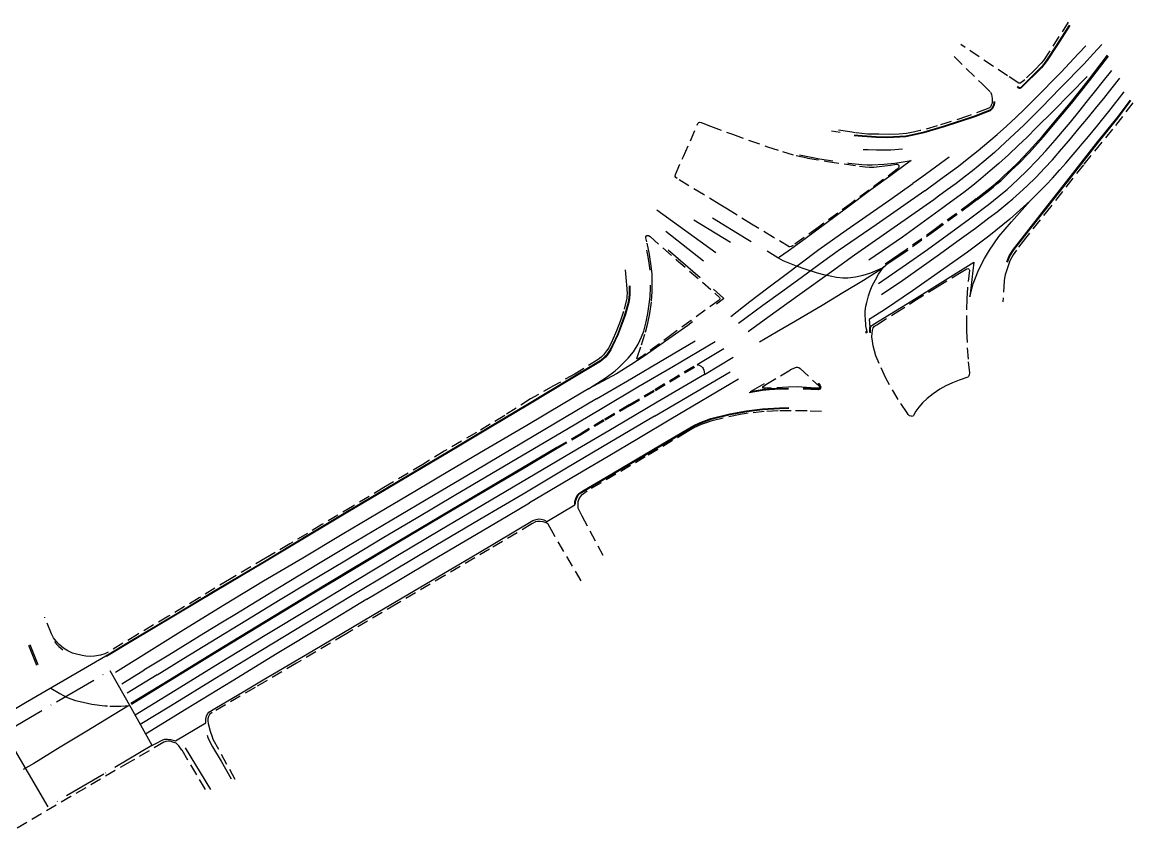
# Model space of a CAD drawing. Header units: millimetres. Extents: x 391363 to 392593, y 282975 to 284720.
# Drawn here: x 391661.4 to 391971.3, y 284494.5 to 284720.2 of the extents above; entities that cross this region are included whole.
import ezdxf

# ---------------------------------------------------------------- set-up
doc = ezdxf.new("R2010")
doc.units = ezdxf.units.MM
doc.linetypes.add('ACAD_ISO10W100', pattern=[18, 12, -3, 0, -3])
doc.linetypes.add('HIDDEN2', pattern=[4.7625, 3.175, -1.5875])
for name, color, linetype in [('가상선', 6, 'ACAD_ISO10W100'), ('도로경계', 6, 'HIDDEN2'), ('차선_겹선(1)', 1, 'Continuous'), ('차선_겹선(3)', 1, 'Continuous'), ('차선_겹선(4)', 1, 'HIDDEN2'), ('차선_실선', 1, 'Continuous'), ('차선_점선', 2, 'Continuous')]:
    doc.layers.add(name, color=color, linetype=linetype)

msp = doc.modelspace()

# ---------------------------------------------------------------- linework, layer by layer
at = {"layer": '가상선'}
msp.add_polyline3d([(391656.53, 284521.97, 9.31), (391671.01, 284530.5, 9.39), (391685.92, 284539.21, 9.04), (391691.71, 284528.9, 9.12), (391697.63, 284518.34, 8.91), (391684.17, 284510.34, 8.97), (391668.69, 284501.24, 9.05), (391663.18, 284510.58, 9.47)], close=True, dxfattribs=at)
at = {"layer": '도로경계'}
for points in [[(391953.26, 284720.17, 6.89), (391946.31, 284709.47, 6.64), (391945.72, 284708.76, 6.66), (391943.88, 284706.85, 6.85), (391941.1, 284704.08, 6.84), (391940.06, 284703.26, 6.84), (391939.93, 284703.18, 6.84), (391939.72, 284703.16, 6.84), (391939.43, 284703.16, 6.84), (391936.32, 284705.19, 6.84), (391923.28, 284713.93, 7.18)], [(391921.41, 284710.6, 7.26), (391929.21, 284702.94, 7.01), (391931.58, 284700.63, 6.86), (391931.83, 284699.99, 6.85), (391932.01, 284698.84, 6.82), (391932.03, 284697.57, 6.78), (391931.79, 284696.98, 6.8), (391931.52, 284696.58, 6.82), (391931.25, 284696.31, 6.8), (391930.62, 284695.97, 6.78), (391925.16, 284693.94, 6.82), (391916.7, 284691.21, 6.88), (391911.98, 284689.9, 6.88), (391910.49, 284689.53, 6.9), (391908.14, 284689.13, 6.89), (391905.96, 284688.91, 6.9), (391903.37, 284688.81, 6.93), (391900.39, 284688.88, 7.02), (391897.28, 284688.96, 7.08), (391893.88, 284689.32, 7.21), (391892.3, 284689.54, 7.25), (391888.18, 284690.16, 7.34)], [(391971.25, 284697.67, 6.81), (391965.62, 284690.33, 6.68), (391957.49, 284680.4, 6.52), (391948.35, 284668.72, 6.5), (391941.3, 284659.87, 6.62), (391938.77, 284656.55, 6.64), (391937.88, 284655.2, 6.64), (391936.96, 284653.58, 6.64), (391936.48, 284652.17, 6.64), (391935.68, 284649.66, 6.62), (391935.47, 284648.72, 6.64), (391935.4, 284648.02, 6.61), (391935.03, 284642.11, 6.56)], [(391858.15, 284667.97, 8.12), (391855.87, 284669.37, 8.17), (391851.48, 284672.05, 8.26), (391844.14, 284676.55, 8.34), (391843.82, 284676.81, 8.34), (391843.63, 284677.07, 8.34), (391843.57, 284677.24, 8.34), (391843.64, 284677.62, 8.34), (391845.9, 284682.72, 8.34), (391849.74, 284691.41, 8.42), (391849.95, 284691.91, 8.45), (391850.17, 284692.14, 8.45), (391850.4, 284692.24, 8.45), (391850.8, 284692.17, 8.45), (391853.46, 284691.13, 8.42), (391859.61, 284688.89, 8.24), (391869.32, 284685.41, 8.02), (391873.49, 284684.05, 7.86), (391877.31, 284682.96, 7.8), (391880.48, 284682.26, 7.7), (391886.07, 284681.33, 7.52), (391895.04, 284679.96, 7.3), (391896.61, 284679.77, 7.34), (391897.8, 284679.71, 7.36), (391899, 284679.73, 7.34), (391900.51, 284679.86, 7.32), (391903.65, 284680.27, 7.24), (391905.34, 284680.54, 7.2), (391905.62, 284680.51, 7.2), (391905.89, 284680.37, 7.21), (391905.99, 284680.2, 7.21), (391906.01, 284679.95, 7.21), (391905.96, 284679.71, 7.16), (391905.77, 284679.37, 7.17), (391905.52, 284679.12, 7.17), (391901.51, 284676.14, 7.21), (391892.77, 284669.68, 7.62), (391883.44, 284662.86, 7.76), (391876.52, 284657.86, 7.92), (391875.99, 284657.53, 7.89), (391875.57, 284657.45, 7.9), (391875.39, 284657.5, 7.92), (391871.01, 284660.09, 7.93), (391864.92, 284663.82, 7.97), (391858.15, 284667.97, 8.12)], [(391829.66, 284651.07, 7.85), (391829.86, 284648.88, 7.85), (391830.13, 284645.7, 7.89), (391830.16, 284644.5, 7.89), (391830.14, 284643.69, 7.85), (391830.07, 284643.16, 7.86), (391829.16, 284639.42, 7.77), (391828.33, 284636.91, 7.8), (391827.22, 284634.06, 7.85), (391826.03, 284631.25, 7.85), (391825.07, 284629.31, 7.86), (391824.47, 284628.44, 7.86), (391823.6, 284627.37, 7.86), (391822.98, 284626.69, 7.86), (391822.12, 284626.05, 7.85), (391815.72, 284622.08, 8.13), (391809.62, 284618.67, 8.18), (391803.24, 284615.04, 8.26), (391796.03, 284610.42, 8.34), (391788.14, 284605.65, 8.28), (391779.14, 284600.41, 8.29), (391773.21, 284596.74, 8.3), (391762.33, 284590.29, 8.3), (391753.58, 284585.02, 8.33), (391745.06, 284579.96, 8.33), (391736.08, 284574.55, 8.37), (391729.35, 284570.59, 8.48), (391719.27, 284564.67, 8.62), (391710.79, 284559.51, 8.64), (391702.2, 284554.38, 8.7), (391693.61, 284549.29, 8.84), (391685.39, 284544.36, 8.98), (391684.52, 284543.91, 8.97), (391683.23, 284543.5, 8.97), (391681.59, 284543.24, 9.08), (391680.35, 284543.19, 9.13), (391679.22, 284543.29, 9.16), (391678.16, 284543.42, 9.2), (391676.21, 284543.87, 9.24), (391675.43, 284544.1, 9.43), (391674.15, 284544.74, 9.53), (391672.99, 284545.46, 9.61), (391671.78, 284546.52, 9.76), (391670.91, 284547.45, 9.92), (391670.13, 284548.39, 9.96), (391669.59, 284549.51, 10.07), (391667.7, 284554.11, 10.43)], [(391884.4, 284611.49, 7.54), (391880.37, 284611.71, 7.5), (391875.93, 284611.73, 7.56), (391872.36, 284611.68, 7.53), (391868.46, 284611.53, 7.64), (391863.94, 284611.03, 7.72), (391861.68, 284610.67, 7.77), (391857.02, 284609.68, 7.85), (391853.86, 284608.94, 7.94), (391851.95, 284608.29, 7.94), (391850.84, 284607.86, 7.93), (391848.83, 284606.93, 8.01), (391846.96, 284605.82, 8.01), (391835.24, 284598.85, 8.16), (391819.06, 284589.33, 8.2), (391817.32, 284588.05, 8.2), (391816.83, 284587.34, 8.18), (391816.48, 284586.31, 8.14), (391816.41, 284585.68, 8.12), (391816.41, 284585.24, 8.12), (391816.46, 284584.64, 8.12), (391817.52, 284582.42, 8.06), (391823.42, 284571.42, 7.55)], [(391817.37, 284564.24, 7.55), (391809.53, 284577.59, 8.07), (391808.18, 284580.07, 8.18), (391807.63, 284580.48, 8.21), (391806.76, 284580.77, 8.22), (391805.91, 284580.84, 8.22), (391805.14, 284580.79, 8.22), (391804.63, 284580.69, 8.22), (391803.64, 284580.13, 8.22), (391791.83, 284573.14, 8.28), (391779.35, 284565.79, 8.34), (391765.95, 284557.86, 8.36), (391751.54, 284549.33, 8.48), (391737.95, 284541.31, 8.64), (391726.39, 284534.47, 8.66), (391714.39, 284527.49, 8.66), (391713.7, 284526.93, 8.69), (391713.4, 284526.39, 8.69), (391713.25, 284525.79, 8.69), (391713.25, 284525.17, 8.69), (391713.31, 284524.47, 8.66), (391713.9, 284522.29, 8.58), (391714.38, 284520.77, 8.54), (391714.64, 284520.1, 8.52), (391720.76, 284508.93, 8.02)], [(391712.55, 284506.08, 7.88), (391705.99, 284517.05, 8.55), (391705.14, 284518.2, 8.7), (391704.38, 284518.97, 8.73), (391703.44, 284519.29, 8.73), (391702.69, 284519.5, 8.75), (391702.11, 284519.55, 8.76), (391701.49, 284519.45, 8.77), (391700.94, 284519.24, 8.75), (391692.19, 284514.1, 8.86), (391691.52, 284513.74, 8.86), (391675.02, 284504.11, 9.02), (391658.81, 284494.51, 9.09)]]:
    msp.add_polyline3d(points, dxfattribs=at)
for points in [[(391836.59, 284660.32, 8.28), (391843.97, 284653.85, 8.08), (391854.67, 284644.59, 8), (391855.96, 284643.34, 8.01), (391856.04, 284643.16, 8.02), (391856.03, 284642.96, 8.02), (391855.96, 284642.78, 8.02), (391855.85, 284642.63, 8.02), (391848.01, 284636.91, 8.04), (391843.01, 284633.25, 8.1), (391835.34, 284627.59, 8.12), (391834.63, 284627.06, 8.12), (391833.28, 284626.19, 8.12), (391833.11, 284626.16, 8.12), (391832.97, 284626.22, 8.1), (391832.93, 284626.3, 8.1), (391832.92, 284626.41, 8.1), (391832.95, 284626.6, 8.1), (391834.2, 284630.12, 8.09), (391835.31, 284633.66, 8.01), (391835.96, 284636.14, 7.94), (391836.5, 284638.92, 7.94), (391837, 284642.32, 7.94), (391837.2, 284644.99, 7.94), (391837.21, 284646.73, 7.94), (391837.14, 284649.86, 7.94), (391836.89, 284652.15, 8.08), (391836.43, 284655.41, 8.13), (391835.73, 284658.83, 8.14), (391835.42, 284659.95, 8.2), (391835.41, 284660.29, 8.21), (391835.55, 284660.54, 8.21), (391835.72, 284660.62, 8.21), (391835.95, 284660.66, 8.21), (391836.16, 284660.6, 8.17)], [(391923.42, 284650.44, 6.97), (391924.98, 284651.38, 6.86), (391925.24, 284651.46, 6.89), (391925.45, 284651.36, 6.89), (391925.64, 284651.16, 6.89), (391925.66, 284650.96, 6.89), (391925.18, 284646.15, 6.9), (391924.92, 284643.08, 6.81), (391924.83, 284637.23, 6.88), (391924.9, 284633.97, 6.8), (391925.09, 284629.29, 6.74), (391925.36, 284625.43, 6.7), (391925.68, 284622.23, 6.62), (391925.64, 284621.8, 6.65), (391925.52, 284621.48, 6.65), (391925.39, 284621.25, 6.65), (391925.26, 284621.15, 6.65), (391922.84, 284620.24, 6.64), (391920.97, 284619.53, 6.68), (391919.13, 284618.7, 6.73), (391917.39, 284617.77, 6.77), (391915.52, 284616.42, 6.77), (391913.91, 284615.19, 6.84), (391912.57, 284613.93, 6.89), (391911.54, 284612.72, 6.88), (391910.76, 284611.61, 6.81), (391910.06, 284610.38, 6.78), (391909.93, 284610.23, 6.78), (391909.72, 284610.16, 6.8), (391909.5, 284610.18, 6.8), (391908.99, 284610.36, 6.8), (391908.63, 284610.68, 6.8), (391908.28, 284611.17, 6.8), (391905.78, 284614.86, 6.88), (391902.37, 284620.82, 7), (391900.46, 284624.95, 7.26), (391899.59, 284627.07, 7.29), (391898.86, 284629.85, 7.36), (391898.6, 284631.19, 7.37), (391898.48, 284632.38, 7.36), (391898.5, 284633.34, 7.36), (391898.61, 284634.17, 7.38), (391898.87, 284634.92, 7.42), (391899.21, 284635.32, 7.42), (391899.46, 284635.53, 7.42), (391899.89, 284635.75, 7.42), (391904.94, 284638.95, 7.37), (391910.2, 284642.28, 7.25), (391916.69, 284646.31, 7.22)], [(391881.54, 284618.11, 7.54), (391878.93, 284618.31, 7.62), (391877.62, 284618.38, 7.62), (391875.14, 284618.31, 7.62), (391868.79, 284618.01, 7.77), (391868.19, 284618.01, 7.78), (391868.07, 284618.07, 7.81), (391868.02, 284618.17, 7.82), (391868.03, 284618.31, 7.82), (391868.08, 284618.46, 7.82), (391868.16, 284618.53, 7.82), (391868.92, 284619.06, 7.72), (391875.81, 284623.2, 7.81), (391877.43, 284623.92, 7.74), (391877.74, 284623.93, 7.73), (391878.11, 284623.81, 7.72), (391878.46, 284623.55, 7.69), (391883.72, 284618.6, 7.52), (391883.82, 284618.44, 7.49), (391883.81, 284618.29, 7.49), (391883.75, 284618.17, 7.49), (391883.64, 284618.05, 7.49), (391883.52, 284618.03, 7.49)]]:
    msp.add_polyline3d(points, close=True, dxfattribs=at)
at = {"layer": '차선_겹선(1)'}
for points in [[(391953.67, 284719.22, 6.78), (391950.09, 284713.59, 6.71), (391947.36, 284709.44, 6.67), (391946.48, 284708.23, 6.7), (391945.91, 284707.56, 6.7), (391940.1, 284701.82, 6.87), (391939.77, 284701.68, 6.87), (391939.52, 284701.67, 6.87), (391938.98, 284702.01, 6.87)], [(391953.5, 284719.33, 6.78), (391949.92, 284713.7, 6.71), (391947.2, 284709.55, 6.67), (391946.32, 284708.35, 6.7), (391945.76, 284707.7, 6.7), (391939.98, 284701.99, 6.87), (391939.73, 284701.87, 6.87), (391939.58, 284701.87, 6.87), (391939.09, 284702.18, 6.87)], [(391893.48, 284688.54, 7.21), (391895.76, 284688.33, 7.15), (391899.62, 284688.11, 7), (391902.82, 284688.02, 6.94), (391904.48, 284688.07, 6.96), (391906.3, 284688.16, 6.92), (391907.95, 284688.29, 6.9), (391909.73, 284688.61, 6.88), (391913.07, 284689.42, 6.86), (391918.74, 284691.06, 6.8), (391927.28, 284693.89, 6.72), (391930.8, 284695.23, 6.75), (391931.57, 284695.56, 6.75), (391932.16, 284696.06, 6.78), (391932.44, 284696.52, 6.79), (391932.71, 284697.18, 6.8), (391932.76, 284697.63, 6.8), (391932.77, 284698.03, 6.79)], [(391893.53, 284688.74, 7.2), (391895.78, 284688.53, 7.15), (391899.63, 284688.31, 7), (391902.82, 284688.22, 6.94), (391904.47, 284688.27, 6.96), (391906.28, 284688.36, 6.92), (391907.92, 284688.49, 6.9), (391909.69, 284688.81, 6.88), (391913.02, 284689.61, 6.86), (391918.68, 284691.25, 6.8), (391927.22, 284694.08, 6.72), (391930.72, 284695.42, 6.75), (391931.46, 284695.73, 6.75), (391932, 284696.2, 6.78), (391932.26, 284696.61, 6.79), (391932.51, 284697.23, 6.8), (391932.56, 284697.65, 6.8), (391932.57, 284698.03, 6.79)], [(391936.11, 284653.27, 6.59), (391936.81, 284654.99, 6.57), (391938.01, 284656.85, 6.63), (391941.01, 284660.71, 6.65), (391946.65, 284667.87, 6.54), (391952.85, 284675.76, 6.46), (391961.51, 284686.84, 6.57), (391966.92, 284693.5, 6.58), (391970.58, 284698.41, 6.7)], [(391936.3, 284653.19, 6.59), (391936.99, 284654.9, 6.57), (391938.17, 284656.73, 6.63), (391941.16, 284660.59, 6.65), (391946.81, 284667.75, 6.54), (391953.01, 284675.64, 6.46), (391961.67, 284686.72, 6.57), (391967.08, 284693.38, 6.58), (391970.74, 284698.29, 6.7)], [(391830.73, 284646.62, 7.86), (391830.76, 284644.26, 7.86), (391830.64, 284643.2, 7.82), (391830.45, 284641.99, 7.79), (391829.44, 284638.41, 7.79), (391827.55, 284633.19, 7.79), (391825.97, 284629.82, 7.81), (391825.45, 284628.84, 7.81), (391824.57, 284627.45, 7.89), (391823.99, 284626.88, 7.9), (391822.62, 284625.68, 7.94), (391814.1, 284620.51, 8.07), (391802.87, 284613.76, 8.31), (391792.1, 284607.33, 8.25), (391782.76, 284601.75, 8.27), (391773.2, 284596.04, 8.3), (391762.89, 284589.92, 8.39), (391752.2, 284583.6, 8.39), (391740.98, 284576.89, 8.39), (391728.95, 284569.61, 8.38), (391715.2, 284561.44, 8.61), (391704.14, 284554.82, 8.69), (391692.06, 284547.65, 8.85), (391684.74, 284543.24, 8.97)], [(391830.93, 284646.63, 7.86), (391830.96, 284644.25, 7.86), (391830.83, 284643.17, 7.82), (391830.64, 284641.95, 7.79), (391829.63, 284638.35, 7.79), (391827.73, 284633.11, 7.79), (391826.15, 284629.73, 7.8), (391825.63, 284628.74, 7.8), (391824.73, 284627.32, 7.88), (391824.13, 284626.73, 7.9), (391822.74, 284625.52, 7.94), (391814.21, 284620.34, 8.07), (391802.97, 284613.59, 8.31), (391792.21, 284607.16, 8.24), (391782.86, 284601.58, 8.27), (391773.3, 284595.87, 8.3), (391762.99, 284589.75, 8.39), (391752.3, 284583.43, 8.39), (391741.08, 284576.72, 8.39), (391729.05, 284569.44, 8.38), (391715.3, 284561.27, 8.6), (391704.24, 284554.65, 8.68), (391692.16, 284547.48, 8.84), (391684.94, 284543.12, 8.96)], [(391897.88, 284633.57, 7.37), (391897.91, 284635.06, 7.45)], [(391898.08, 284633.52, 7.37), (391898.11, 284635.06, 7.45)], [(391883.53, 284619.46, 7.54), (391884.03, 284618.82, 7.52), (391884.22, 284618.4, 7.52), (391884.16, 284618.07, 7.52), (391883.97, 284617.77, 7.52), (391883.74, 284617.62, 7.53), (391883.48, 284617.53, 7.53), (391879.32, 284617.8, 7.57)], [(391883.34, 284619.37, 7.54), (391883.86, 284618.72, 7.52), (391884.01, 284618.37, 7.52), (391883.97, 284618.15, 7.52), (391883.82, 284617.91, 7.52), (391883.65, 284617.8, 7.53), (391883.46, 284617.74, 7.53), (391879.32, 284618, 7.57)], [(391875.22, 284617.74, 7.6), (391871.43, 284617.68, 7.67), (391869.88, 284617.61, 7.69), (391867.92, 284617.39, 7.76), (391864.19, 284616.74, 7.84)], [(391875.22, 284617.94, 7.6), (391871.42, 284617.88, 7.67), (391869.86, 284617.81, 7.69), (391867.89, 284617.58, 7.76), (391864.5, 284617, 7.83)], [(391815.57, 284585.52, 8.12), (391815.63, 284586.41, 8.12), (391815.87, 284587.2, 8.15), (391816.33, 284588.29, 8.21), (391816.69, 284588.67, 8.21), (391817.83, 284589.38, 8.23), (391824.31, 284593.21, 8.2), (391841.68, 284603.47, 8.12), (391848.78, 284607.63, 8.04), (391850.36, 284608.38, 8.05), (391853.53, 284609.6, 7.95), (391858.85, 284610.88, 7.81), (391863.51, 284611.72, 7.73), (391867.95, 284612.24, 7.67), (391872.73, 284612.57, 7.55), (391875.31, 284612.65, 7.55)], [(391815.78, 284585.65, 8.12), (391815.83, 284586.38, 8.12), (391816.06, 284587.13, 8.15), (391816.5, 284588.18, 8.21), (391816.81, 284588.51, 8.21), (391817.93, 284589.21, 8.23), (391824.41, 284593.04, 8.2), (391841.78, 284603.29, 8.12), (391848.88, 284607.46, 8.04), (391850.44, 284608.19, 8.05), (391853.59, 284609.41, 7.95), (391858.89, 284610.69, 7.81), (391863.54, 284611.52, 7.73), (391867.97, 284612.04, 7.67), (391872.74, 284612.37, 7.55), (391875.31, 284612.45, 7.55)], [(391810.55, 284601.46, 8.41), (391800.99, 284595.77, 8.43), (391791.89, 284590.41, 8.49), (391781.19, 284584.11, 8.53), (391766.31, 284575.28, 8.51), (391753.52, 284567.61, 8.54), (391742.19, 284560.79, 8.69), (391729.18, 284552.9, 8.71), (391715.43, 284544.5, 8.9), (391702.61, 284536.66, 9.05), (391691.76, 284529.99, 9.17)], [(391810.7, 284601.2, 8.41), (391801.14, 284595.51, 8.43), (391791.98, 284590.12, 8.49), (391781.35, 284583.85, 8.53), (391766.47, 284575.03, 8.51), (391753.67, 284567.35, 8.54), (391742.35, 284560.53, 8.69), (391729.34, 284552.64, 8.71), (391715.58, 284544.24, 8.9), (391702.77, 284536.41, 9.05), (391691.92, 284529.74, 9.17)], [(391663.15, 284546.33, 10.18), (391665.46, 284540.73, 9.8)], [(391663.52, 284546.49, 10.18), (391665.81, 284540.93, 9.8)]]:
    msp.add_polyline3d(points, dxfattribs=at)
at = {"layer": '차선_겹선(3)'}
for points in [[(391908.07, 284656.67, 7.35), (391902.2, 284652.62, 7.51)], [(391908.27, 284656.38, 7.35), (391902.39, 284652.34, 7.51)]]:
    msp.add_polyline3d(points, dxfattribs=at)
at = {"layer": '차선_겹선(4)'}
for points in [[(391927.56, 284670.86, 7.02), (391925.89, 284669.6, 7.09), (391916.25, 284662.52, 7.15), (391908.07, 284656.67, 7.35)], [(391927.77, 284670.59, 7.02), (391926.1, 284669.32, 7.09), (391916.29, 284662.12, 7.15), (391908.27, 284656.38, 7.35)], [(391848.8, 284624.09, 8.15), (391837.62, 284617.4, 8.23), (391830.74, 284613.35, 8.3), (391823.64, 284609.19, 8.39), (391817.32, 284605.4, 8.38), (391810.55, 284601.46, 8.41)], [(391848.96, 284623.83, 8.15), (391837.77, 284617.14, 8.23), (391830.89, 284613.09, 8.3), (391823.79, 284608.93, 8.39), (391817.47, 284605.15, 8.38), (391810.7, 284601.2, 8.41)]]:
    msp.add_polyline3d(points, dxfattribs=at)
at = {"layer": '차선_실선'}
for points in [[(391927.56, 284670.86, 7.02), (391930.56, 284673.2, 7.04), (391932.17, 284674.53, 7.01), (391933.09, 284675.29, 7), (391934.17, 284676.21, 7.01), (391935.39, 284677.34, 7.01), (391937.22, 284679.08, 6.96), (391939.16, 284680.89, 6.94), (391942.16, 284684.08, 6.89), (391946.03, 284688.36, 6.89), (391950.36, 284693.5, 6.82), (391953.88, 284697.66, 6.84), (391958.89, 284704.03, 6.94), (391964.2, 284710.93, 7.04)], [(391927.77, 284670.59, 7.02), (391930.78, 284672.93, 7.04), (391932.39, 284674.26, 7.01), (391933.32, 284675.02, 7), (391934.4, 284675.94, 7.01), (391935.63, 284677.08, 7.01), (391937.46, 284678.83, 6.96), (391939.4, 284680.64, 6.94), (391942.42, 284683.84, 6.89), (391946.29, 284688.13, 6.89), (391950.63, 284693.27, 6.82), (391954.15, 284697.44, 6.84), (391959.17, 284703.82, 6.94), (391964.47, 284710.72, 7.04)], [(391889.59, 284689.36, 7.31), (391887.24, 284689.73, 7.38)], [(391878.29, 284683.18, 7.64), (391883.89, 284682.07, 7.36), (391887.6, 284681.52, 7.33)], [(391906.97, 284684.7, 7.05), (391903.71, 284684.5, 7.11), (391902.05, 284684.43, 7.15), (391899.77, 284684.45, 7.19), (391897.45, 284684.52, 7.25), (391896.06, 284684.55, 7.24)], [(391891.65, 284680.92, 7.29), (391891.98, 284680.87, 7.28), (391895.63, 284680.42, 7.28), (391897.15, 284680.36, 7.28), (391898.5, 284680.39, 7.28), (391901.78, 284680.56, 7.16), (391904.85, 284680.87, 7.15), (391906.62, 284681.12, 7.15), (391909.42, 284681.58, 7.1), (391907.75, 284680.34, 7.12), (391903.78, 284677.38, 7.16), (391898.2, 284673.36, 7.32), (391891.37, 284668.23, 7.6), (391879.9, 284659.74, 7.68), (391875.07, 284656.23, 7.92), (391872.72, 284654.55, 7.94), (391872.45, 284654.44, 7.96), (391872.31, 284654.42, 7.95), (391872.2, 284654.45, 7.95), (391869.21, 284656.25, 7.97)], [(391883.63, 284656.75, 7.72), (391891.26, 284662.17, 7.68), (391903.52, 284670.63, 7.33), (391909.93, 284675.16, 7.12)], [(391913.21, 284673.13, 7.24), (391899.69, 284663.62, 7.63), (391889.1, 284656.35, 7.69)], [(391917.06, 284671.59, 7.17), (391915.73, 284670.64, 7.23), (391902.56, 284661.36, 7.53), (391893.61, 284655.14, 7.66)], [(391838.49, 284667.79, 8.4), (391854.91, 284655.93, 8)], [(391919.04, 284668.89, 7.19), (391918.3, 284668.32, 7.21), (391907.03, 284660.21, 7.46), (391897.66, 284653.75, 7.55)], [(391898.11, 284635.06, 7.45), (391898.39, 284635.47, 7.43), (391898.82, 284635.8, 7.43), (391905.07, 284639.64, 7.33), (391909.57, 284642.44, 7.22), (391926.9, 284653.18, 6.89), (391925.82, 284643.52, 6.91), (391926.75, 284647.12, 6.91), (391928.2, 284651.01, 6.97), (391929.85, 284654.22, 6.85), (391931.26, 284656.57, 6.83), (391933.88, 284660.32, 6.86), (391937.39, 284664.48, 6.78), (391942.62, 284670.27, 6.66), (391936.92, 284665.21, 6.81), (391931.07, 284660.48, 6.87), (391925.13, 284656.03, 7.02), (391918.58, 284651.32, 7.14), (391909.78, 284645.19, 7.38), (391902.29, 284640.1, 7.41), (391897.75, 284637.2, 7.45), (391897.91, 284635.06, 7.45)], [(391848.8, 284664.97, 8.2), (391859.01, 284658.75, 8.02)], [(391864.81, 284658.9, 8), (391863.41, 284659.74, 8), (391854, 284665.45, 8.06)], [(391840.96, 284661.83, 8.25), (391851.5, 284653.59, 8.03)], [(391836.57, 284650.95, 8.06), (391836.57, 284650.96, 8.06), (391836.38, 284652.9, 8.07), (391836.05, 284654.7, 8.08), (391835.72, 284656.57, 8.12)], [(391841.63, 284656.65, 8.15), (391850.52, 284648.89, 8.06)], [(391848.42, 284636.55, 7.99), (391847.08, 284635.55, 7.99), (391834.91, 284627.01, 8.11), (391831.24, 284624.55, 8.12), (391827.21, 284622.08, 8.16), (391819.44, 284617.85, 8.1), (391824.38, 284621, 8.1), (391826.83, 284622.88, 8.04), (391827.77, 284623.7, 8.07), (391830.45, 284626.4, 8.07), (391832, 284628.21, 8.08), (391833.24, 284630.3, 8.08), (391834.24, 284632.34, 8.03), (391834.83, 284633.98, 8), (391835.51, 284636.53, 7.98), (391835.94, 284638.9, 8.04), (391836.35, 284641.51, 8.06), (391836.62, 284643.59, 8.06), (391836.69, 284646, 8.06), (391836.71, 284646.82, 8.06)], [(391854.24, 284645.64, 8.02), (391857.09, 284643.15, 7.99), (391857.12, 284643.06, 7.99), (391857.1, 284642.98, 7.99), (391855.13, 284641.52, 7.99)], [(391821.68, 284615.02, 8.27), (391830.31, 284620.11, 8.25), (391841.03, 284626.44, 8.11), (391849.18, 284631.28, 8.06)], [(391857.16, 284628.97, 7.9), (391849.71, 284624.59, 8.12), (391850.31, 284624.41, 8.02), (391850.93, 284624.08, 8.02), (391851.2, 284623.82, 8.02), (391851.4, 284623.48, 8.01), (391851.59, 284623.09, 8.01), (391851.7, 284622.6, 8.01), (391851.75, 284621.87, 8.01), (391859.78, 284626.7, 7.87)], [(391837.85, 284610.2, 8.3), (391858.89, 284622.63, 7.91)], [(391851.75, 284621.87, 8.01), (391838.61, 284614.13, 8.26)], [(391861.27, 284620.51, 7.91), (391842.39, 284609.37, 8.18), (391833.34, 284603.99, 8.27), (391824.89, 284598.97, 8.33), (391817.89, 284594.83, 8.37)], [(391868.39, 284619.24, 7.77), (391864.5, 284617, 7.8)], [(391819.44, 284617.85, 8.1), (391812.33, 284613.69, 8.24)], [(391804.29, 284604.75, 8.46), (391787.97, 284595.1, 8.49), (391776.13, 284588.09, 8.47), (391764.53, 284581.24, 8.53), (391752.01, 284573.76, 8.57), (391744.11, 284569.02, 8.61), (391733.22, 284562.43, 8.71), (391720.71, 284554.79, 8.87), (391717.3, 284552.71, 8.86)], [(391697.63, 284518.34, 8.91), (391698.48, 284518.75, 8.88), (391700.68, 284519.93, 8.87), (391701.23, 284520.08, 8.87), (391701.93, 284520.09, 8.85), (391702.77, 284520, 8.81), (391704.2, 284519.61, 8.69), (391712.63, 284524.62, 8.72), (391712.66, 284525.69, 8.73), (391712.86, 284526.56, 8.79), (391713.19, 284527.26, 8.81), (391713.49, 284527.63, 8.8), (391715.18, 284528.66, 8.73), (391723.5, 284533.57, 8.73), (391728.63, 284536.63, 8.72), (391742.62, 284544.82, 8.57), (391759.08, 284554.58, 8.52), (391774.2, 284563.51, 8.32), (391788.44, 284571.93, 8.27), (391803.85, 284581.07, 8.21), (391804.8, 284581.4, 8.24), (391805.54, 284581.53, 8.24), (391806.24, 284581.47, 8.24), (391806.99, 284581.26, 8.24), (391807.83, 284580.87, 8.19), (391815.57, 284585.52, 8.12)], [(391757.6, 284559.14, 8.65), (391766.95, 284564.77, 8.57), (391775.97, 284570.14, 8.56), (391786.56, 284576.39, 8.55), (391796.99, 284582.54, 8.43), (391802.96, 284586.06, 8.48)], [(391670.4, 284547.35, 9.88), (391671.04, 284546.56, 9.77), (391671.62, 284545.96, 9.66), (391672.72, 284544.99, 9.57)], [(391698.34, 284545.52, 8.84), (391687.43, 284538.71, 9.03)], [(391684.74, 284543.24, 8.97), (391669.88, 284534.57, 9.4), (391662.36, 284530.19, 9.4), (391658.6, 284528.01, 9.37)], [(391689.24, 284535.5, 9.08), (391695.37, 284539.3, 8.95)], [(391699.06, 284538.06, 9.05), (391690.69, 284532.92, 9.1)], [(391713.05, 284521.22, 8.51), (391713.19, 284520.54, 8.5), (391713.36, 284520.07, 8.5), (391714.48, 284517.94, 8.42)]]:
    msp.add_polyline3d(points, dxfattribs=at)
at = {"layer": '차선_점선'}
for points in [[(391913.21, 284673.13, 7.24), (391917.63, 284676.32, 7.12), (391922.6, 284680.02, 7), (391925.55, 284682.33, 7.04), (391928.14, 284684.4, 6.95), (391931.08, 284686.88, 6.93), (391933.39, 284688.83, 6.95), (391936.04, 284691.16, 6.92), (391938.62, 284693.58, 6.92), (391941.07, 284695.89, 6.93), (391943.57, 284698.4, 6.93), (391946.29, 284701.14, 6.93), (391948.82, 284703.77, 6.93), (391951.14, 284706.14, 6.96), (391956.15, 284711.39, 6.88), (391958.13, 284713.57, 6.87)], [(391962.58, 284713.93, 7.01), (391960.31, 284711.4, 6.94), (391957.59, 284708.5, 6.97), (391955.64, 284706.46, 6.98), (391953.21, 284703.99, 6.98), (391951, 284701.72, 6.99), (391945.81, 284696.37, 6.93), (391940.88, 284691.47, 6.91), (391935.67, 284686.55, 6.97), (391932.67, 284683.8, 6.9), (391929.73, 284681.27, 6.98), (391926.54, 284678.65, 6.98), (391924.61, 284677.23, 6.98), (391921.99, 284675.18, 7.01), (391919.49, 284673.34, 7.05), (391917.06, 284671.59, 7.17)], [(391900.28, 284647.26, 7.52), (391908.11, 284652.61, 7.45), (391913.96, 284656.73, 7.29), (391919.46, 284660.72, 7.21), (391925.72, 284665.3, 7.12), (391931.41, 284669.6, 6.97), (391934.93, 284672.41, 7.07), (391936.2, 284673.46, 6.92), (391939.18, 284676.23, 6.92), (391941.75, 284678.77, 6.92), (391944.49, 284681.56, 6.95), (391947, 284684.27, 6.81), (391949.64, 284687.29, 6.83), (391951.61, 284689.64, 6.8), (391953.83, 284692.31, 6.96), (391956.17, 284695.14, 6.93), (391958.64, 284698.22, 6.85), (391960.61, 284700.67, 6.88), (391963.11, 284703.79, 6.89), (391965.37, 284706.68, 6.92)], [(391958.5, 284705.06, 6.95), (391953.8, 284700.2, 6.93), (391949.04, 284695.34, 6.86), (391944.42, 284690.74, 6.91), (391941.73, 284688.03, 6.91), (391939.4, 284685.81, 6.91), (391936.59, 284683.19, 6.91), (391933.87, 284680.76, 7.03), (391931.49, 284678.71, 7.06), (391928.9, 284676.41, 6.94), (391926.64, 284674.59, 7.11), (391924.08, 284672.67, 7.1), (391921.45, 284670.72, 7.13), (391919.04, 284668.89, 7.19)], [(391901.15, 284644.19, 7.48), (391907.06, 284648.22, 7.39), (391912.26, 284651.85, 7.33), (391917.29, 284655.43, 7.35), (391922.14, 284658.94, 7.16), (391924.78, 284660.85, 7.12), (391927.38, 284662.73, 7.11), (391931.11, 284665.55, 7.01), (391933.38, 284667.26, 6.92), (391936.23, 284669.56, 6.92), (391937.8, 284670.92, 6.91), (391938.71, 284671.75, 6.91), (391941.7, 284674.43, 6.8), (391944.26, 284676.93, 6.8), (391946.63, 284679.4, 6.81), (391948.84, 284681.8, 6.81), (391951.4, 284684.74, 6.81), (391953.37, 284687.09, 6.81), (391956.3, 284690.62, 6.81), (391958.89, 284693.68, 6.81), (391961.18, 284696.52, 6.81), (391963.14, 284698.9, 6.81), (391965.51, 284701.81, 6.81), (391967.62, 284704.51, 6.83)], [(391942.62, 284670.27, 6.66), (391947.1, 284674.78, 6.69), (391948.86, 284676.65, 6.76), (391950.93, 284678.99, 6.76), (391952.54, 284680.82, 6.71), (391954.09, 284682.62, 6.73), (391955.72, 284684.53, 6.72), (391957.16, 284686.23, 6.73), (391958.9, 284688.29, 6.73), (391961.48, 284691.41, 6.73), (391962.52, 284692.74, 6.73), (391964.59, 284695.28, 6.64), (391965.83, 284696.91, 6.65), (391967.56, 284699.07, 6.65), (391968.87, 284700.75, 6.64)], [(391919.99, 284682.46, 6.99), (391912.4, 284676.91, 7.19), (391909.93, 284675.16, 7.12)], [(391859.09, 284638.03, 7.97), (391864.42, 284642.2, 8.07), (391869.47, 284646, 8), (391874.52, 284649.86, 8.01), (391878.36, 284652.78, 7.95), (391883.63, 284656.75, 7.72)], [(391889.1, 284656.35, 7.69), (391885.06, 284653.44, 7.83), (391879.11, 284649.1, 7.89), (391873.62, 284645.11, 7.93), (391868.09, 284641.08, 7.89), (391861.27, 284636.12, 7.98)], [(391893.61, 284655.14, 7.66), (391887.17, 284650.54, 7.81), (391878.34, 284644.13, 7.84), (391869.45, 284637.73, 7.91), (391863.94, 284633.77, 7.92)], [(391872.31, 284654.42, 7.95), (391873.58, 284653.7, 7.96), (391875.44, 284652.88, 7.97), (391877.35, 284652.19, 7.95), (391880.02, 284651.25, 7.93), (391883.18, 284650.19, 7.81), (391884.93, 284649.74, 7.79), (391886.79, 284649.34, 7.68), (391888.56, 284649.01, 7.71), (391890.34, 284648.8, 7.67), (391891.74, 284648.87, 7.68), (391893.87, 284649.14, 7.68), (391896.06, 284649.56, 7.59), (391898.17, 284650.22, 7.55), (391901.46, 284651.63, 7.37)], [(391897.22, 284633.44, 7.43), (391896.97, 284634.49, 7.44), (391896.79, 284635.39, 7.48), (391896.75, 284636.03, 7.48), (391896.72, 284636.98, 7.48), (391896.63, 284638.5, 7.65), (391896.64, 284639.42, 7.67), (391896.71, 284640.25, 7.67), (391896.81, 284640.93, 7.67), (391897.04, 284641.97, 7.59), (391897.56, 284643.85, 7.55), (391898.02, 284645.24, 7.52), (391898.56, 284646.58, 7.56), (391899.43, 284648.28, 7.51), (391900.31, 284649.82, 7.52), (391901.25, 284651.16, 7.52), (391901.78, 284651.86, 7.48), (391902.39, 284652.34, 7.51)], [(391867.11, 284630.98, 7.96), (391871.85, 284633.76, 7.91), (391877.12, 284636.85, 7.83), (391884.58, 284641.24, 7.75), (391890.33, 284644.69, 7.71), (391896.09, 284648.17, 7.53), (391900.21, 284650.76, 7.45), (391901.78, 284651.86, 7.48)], [(391896.92, 284633.29, 7.44), (391896.76, 284633.81, 7.44)], [(391699.06, 284538.06, 9.05), (391706.43, 284542.58, 8.97), (391714.08, 284547.25, 8.88), (391723.78, 284553.16, 8.81), (391733.41, 284559.02, 8.77), (391741.62, 284564, 8.71), (391751.39, 284569.88, 8.59), (391761.89, 284576.18, 8.48), (391771.77, 284582.06, 8.48), (391781.96, 284588.08, 8.47), (391792.39, 284594.21, 8.51), (391802.78, 284600.34, 8.4), (391813.34, 284606.61, 8.36), (391823.21, 284612.44, 8.23), (391833.21, 284618.37, 8.23), (391843.11, 284624.22, 8.12), (391854.76, 284631.05, 7.98)], [(391821.68, 284615.02, 8.27), (391804.29, 284604.75, 8.46)], [(391838.61, 284614.13, 8.26), (391826.62, 284607.1, 8.44), (391814.77, 284600.05, 8.45), (391802.53, 284592.83, 8.55), (391790.23, 284585.53, 8.63), (391777.93, 284578.3, 8.65), (391766.18, 284571.31, 8.69), (391754.01, 284564.02, 8.73), (391742.02, 284556.74, 8.76), (391729.21, 284549.01, 8.88), (391716.69, 284541.35, 8.97), (391704.02, 284533.61, 9.15), (391692.91, 284526.77, 9.16)], [(391812.33, 284613.69, 8.24), (391802.18, 284607.64, 8.4), (391791.68, 284601.45, 8.41), (391781.13, 284595.26, 8.41), (391770.95, 284589.2, 8.43), (391760.71, 284583.17, 8.45), (391750.66, 284577.21, 8.48), (391739.68, 284570.63, 8.53), (391728.79, 284564.17, 8.59), (391717.87, 284557.59, 8.79), (391706.53, 284550.62, 8.91), (391698.34, 284545.52, 8.84)], [(391837.85, 284610.2, 8.3), (391825.37, 284602.83, 8.41), (391813.32, 284595.67, 8.44), (391801.14, 284588.48, 8.52), (391789.1, 284581.4, 8.56), (391776.78, 284574.09, 8.63), (391764.86, 284566.96, 8.65), (391752.99, 284559.85, 8.63), (391740.71, 284552.46, 8.75), (391727.97, 284544.69, 8.87), (391715.2, 284536.9, 9.04), (391702.84, 284529.33, 9.08), (391694.37, 284524.17, 9.14)], [(391817.89, 284594.83, 8.37), (391802.96, 284586.06, 8.48)], [(391757.6, 284559.14, 8.65), (391745.35, 284551.72, 8.72), (391732.56, 284543.95, 8.8), (391719.99, 284536.27, 8.84), (391707.19, 284528.44, 8.97), (391695.86, 284521.5, 9)], [(391717.3, 284552.71, 8.86), (391712.11, 284549.54, 8.85), (391702.31, 284543.53, 8.92), (391695.37, 284539.3, 8.95)], [(391669.39, 284534.29, 9.43), (391671.92, 284532.78, 9.33), (391674.02, 284531.75, 9.3), (391676.3, 284530.9, 9.28), (391678.44, 284530.37, 9.2), (391680.85, 284529.84, 9.19), (391684.48, 284529.36, 9.13), (391685.23, 284529.35, 9.14)], [(391690.92, 284529.28, 9.27), (391684.95, 284525.64, 9.3), (391679.42, 284522.28, 9.38), (391672.05, 284517.81, 9.35), (391664.65, 284513.31, 9.38), (391661.74, 284511.58, 9.39)], [(391685.87, 284529.33, 9.15), (391688.97, 284529.27, 9.18), (391691.37, 284529.51, 9.23)], [(391714.03, 284506.02, 7.93), (391706.95, 284517.63, 8.43)], [(391714.48, 284517.94, 8.42), (391716.89, 284513.92, 8.19), (391719.76, 284508.97, 8.03)]]:
    msp.add_polyline3d(points, dxfattribs=at)

doc.saveas('drawing.dxf')
